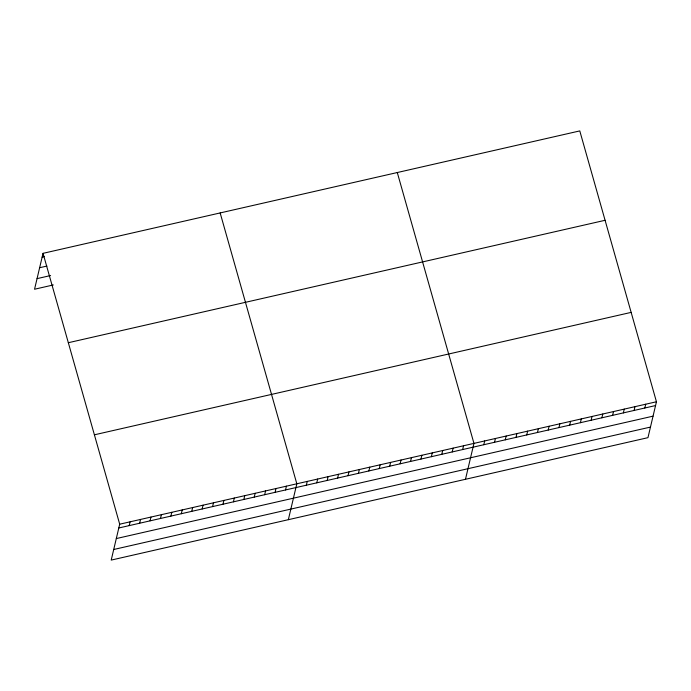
<?xml version="1.0" encoding="UTF-8"?>
<svg xmlns="http://www.w3.org/2000/svg" width="691" height="691" viewBox="0 0 691 691"><rect width="100%" height="100%" fill="white"/><g stroke="black" fill="none" stroke-linecap="round" stroke-linejoin="round"><path stroke-width="1.04" d="M43.032 253.338L119.698 524.193L111.216 560.09L647.968 437.662L656.45 401.765L579.784 130.91L43.032 253.338L34.55 289.235L53.302 284.951M129.226 525.609L130.124 521.817M139.642 523.234L140.541 519.442M150.068 520.85L150.958 517.067M160.485 518.475L161.383 514.691M170.902 516.099L171.8 512.307M181.318 513.724L182.217 509.932M191.744 511.349L192.634 507.557M202.161 508.973L203.059 505.181M212.578 506.598L213.476 502.806M222.994 504.223L223.893 500.431M233.42 501.839L234.309 498.056M243.837 499.463L244.735 495.672M254.253 497.088L255.152 493.296M264.679 494.713L265.569 490.921M275.096 492.338L275.994 488.546M285.513 489.962L286.411 486.17M288.346 519.684L296.828 483.795L220.161 212.94M306.355 485.203L307.245 481.42M316.772 482.828L317.67 479.044M327.189 480.452L328.087 476.66M337.614 478.077L338.504 474.285M348.031 475.702L348.929 471.91M358.448 473.326L359.346 469.535M368.864 470.951L369.763 467.159M379.29 468.576L380.18 464.784M389.707 466.192L390.605 462.409M400.124 463.816L401.022 460.025M410.54 461.441L411.439 457.649M420.966 459.066L421.856 455.274M431.383 456.691L432.281 452.899M441.799 454.315L442.698 450.523M452.225 451.94L453.115 448.148M462.642 449.556L463.54 445.773M465.475 479.286L473.957 443.389L397.29 172.534M483.795 444.736L484.693 440.944M494.531 442.283L495.43 438.5M505.268 439.839L506.158 436.047M515.996 437.386L516.894 433.603M526.732 434.941L527.63 431.149M537.468 432.488L538.367 428.705M548.205 430.044L549.103 426.252M558.941 427.599L559.84 423.808M569.678 425.146L570.567 421.355M580.405 422.702L581.304 418.91M591.142 420.249L592.04 416.457M601.878 417.805L602.777 414.013M612.615 415.351L613.513 411.56M623.351 412.907L624.249 409.115M634.088 410.454L634.977 406.662M644.815 408.01L645.714 404.218M42.142 257.13L44.224 256.655M39.637 267.719L46.928 266.061M37.055 278.637L50.598 275.545M68.331 342.719L605.083 220.291M94.399 434.812L631.151 312.384M119.698 524.193L656.45 401.765M118.809 527.984L655.552 405.557M116.304 538.574L653.047 416.155M113.721 549.492L650.473 427.073"/></g></svg>
